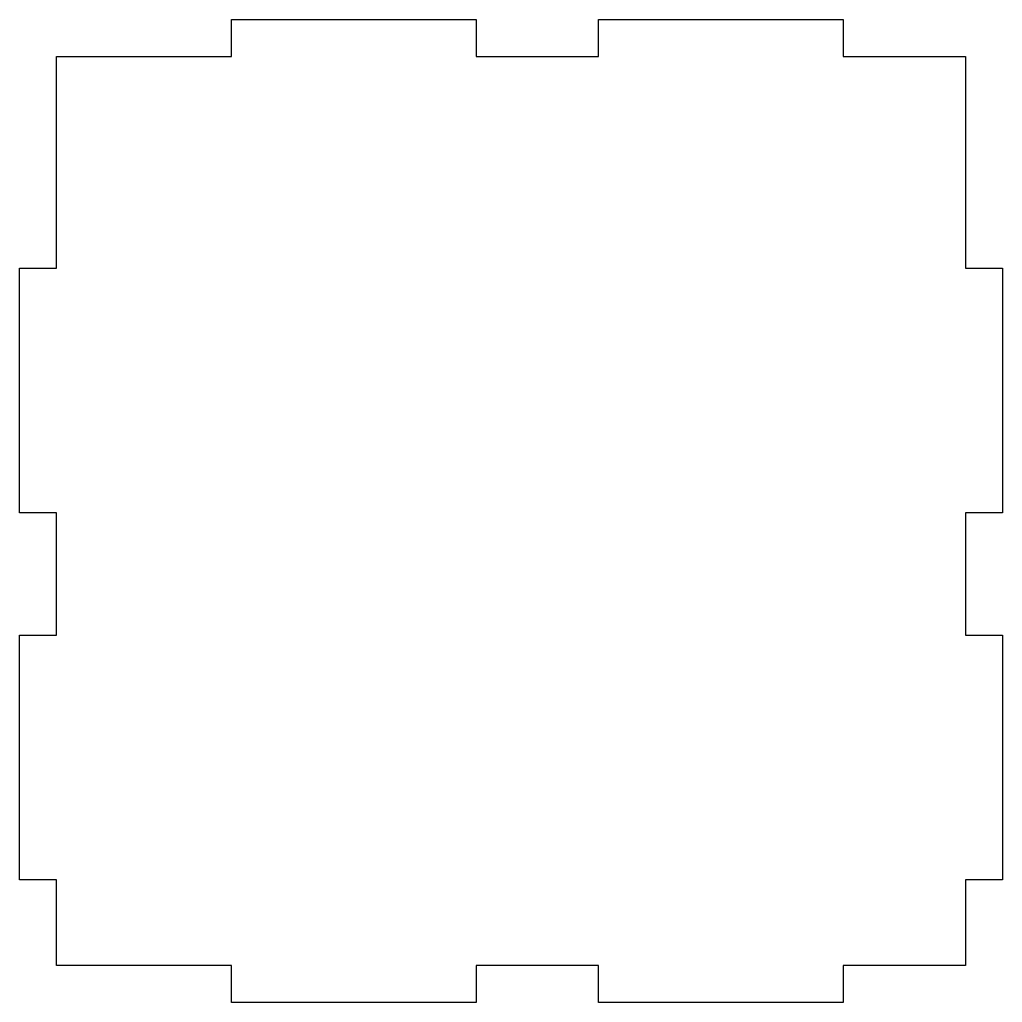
# Model space of a CAD drawing. Header units: millimetres. Extents: x -80.3 to 0, y 0 to 80.3.
import ezdxf

# ---------------------------------------------------------------- set-up
doc = ezdxf.new("R2010")
doc.units = ezdxf.units.MM
doc.layers.get('0').update_dxf_attribs({"linetype": 'CONTINUOUS'})

msp = doc.modelspace()

# ---------------------------------------------------------------- linework, layer by layer
msp.add_lwpolyline([(-3, 30), (0, 30), (0, 10), (-3, 10), (-3, 3), (-13, 3), (-13, 0), (-33, 0), (-33, 3), (-43, 3), (-43, 0), (-63, 0), (-63, 3), (-77.3, 3), (-77.3, 10), (-80.3, 10), (-80.3, 30), (-77.3, 30), (-77.3, 40), (-80.3, 40), (-80.3, 60), (-77.3, 60), (-77.3, 77.3), (-63, 77.3), (-63, 80.3), (-43, 80.3), (-43, 77.3), (-33, 77.3), (-33, 80.3), (-13, 80.3), (-13, 77.3), (-3, 77.3), (-3, 60), (0, 60), (0, 40), (-3, 40)], close=True)

doc.saveas('drawing.dxf')
